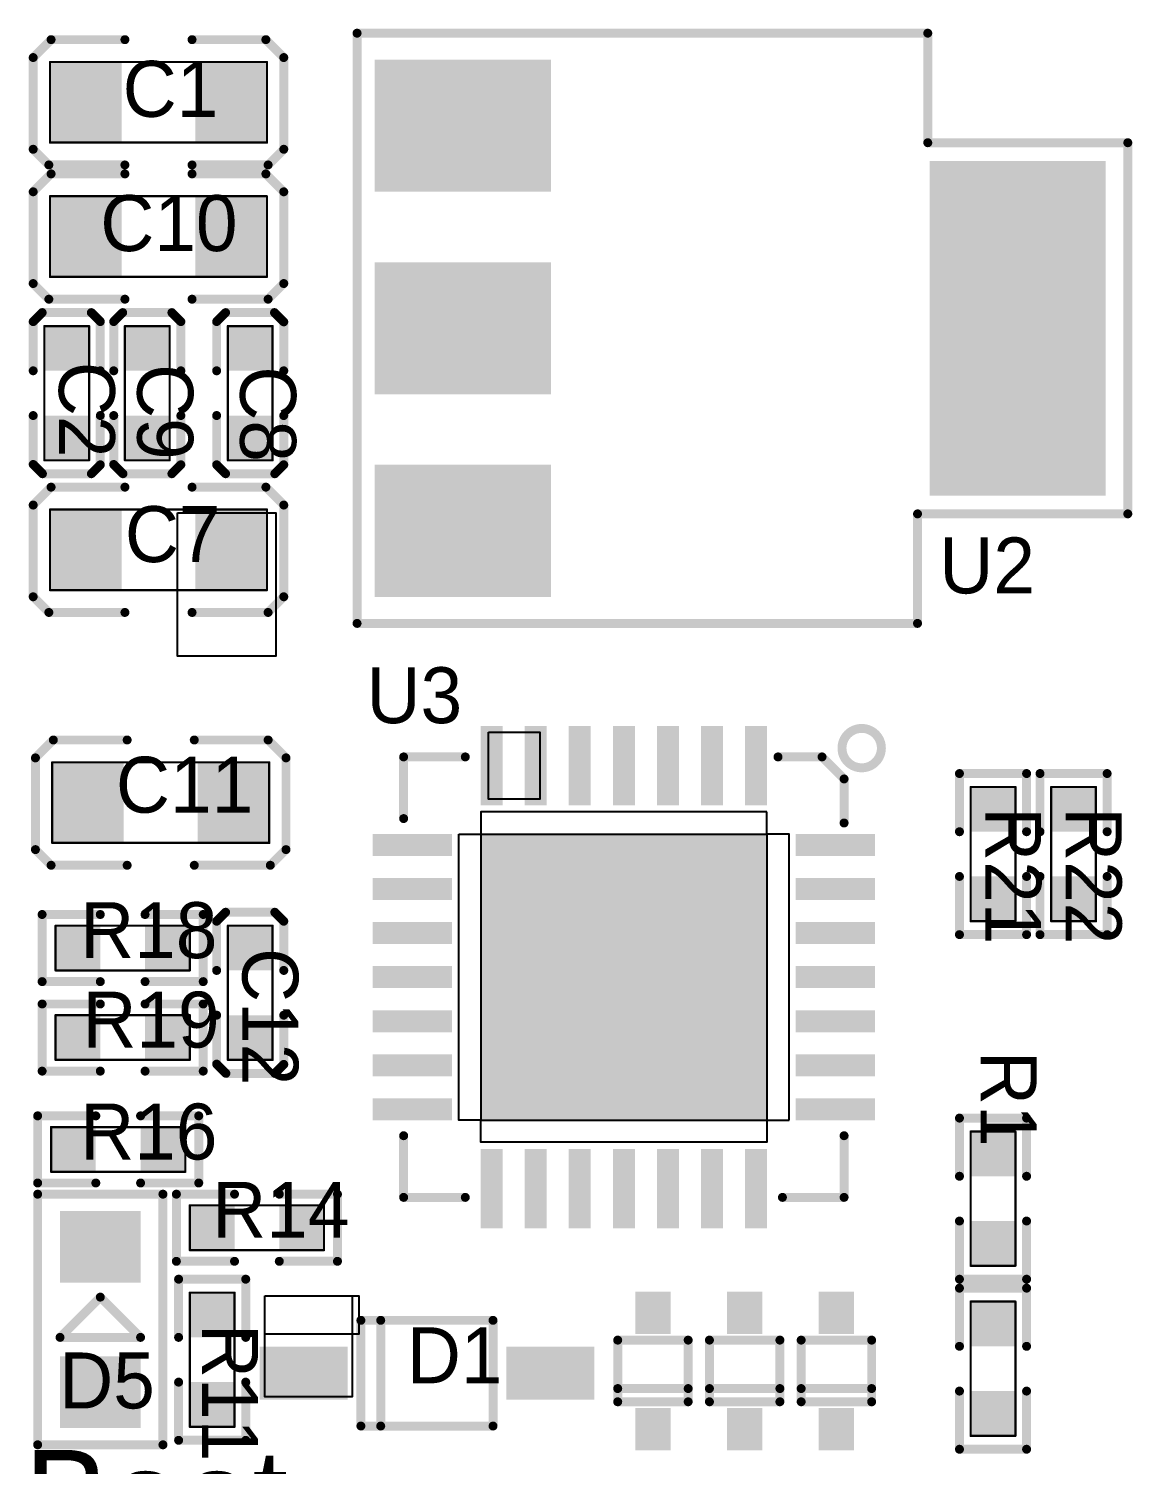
# Model space of a CAD drawing. Extents: x -478 to 1364, y -408 to 1745.
# Drawn here: x 146 to 639, y 299 to 941 of the extents above; entities that cross this region are included whole.
import ezdxf
from ezdxf.enums import TextEntityAlignment as Align

# ---------------------------------------------------------------- set-up
doc = ezdxf.new("R2010")
doc.units = 0
doc.header["$MEASUREMENT"] = 0
for name, color, linetype in [('2DLINES_1', 7, 'Continuous'), ('BOTTOM', 5, 'Continuous'), ('LAYNR5', 6, 'Continuous'), ('PADLAYER_TOP', 9, 'Continuous'), ('PLACEMENT_OUTLINE_TOP', 8, 'Continuous'), ('TEXT_1', 10, 'Continuous'), ('TOP', 2, 'Continuous')]:
    doc.layers.add(name, color=color, linetype=linetype)

msp = doc.modelspace()

# ---------------------------------------------------------------- linework, layer by layer
at = {"layer": '2DLINES_1', "const_width": 4}
for points in [[(148, 928), (156, 936)], [(156, 936), (189, 936)], [(252, 936), (219, 936)], [(260, 928), (252, 936)], [(547.835, 938.89), (292.756, 938.89)], [(292.756, 938.89), (292.756, 675.11)], [(547.835, 889.94), (547.835, 938.89)], [(148, 887), (148, 928)], [(260, 887), (260, 928)], [(637.244, 889.94), (547.835, 889.94)], [(637.244, 724.06), (637.244, 889.94)], [(155, 880), (148, 887)], [(253, 880), (260, 887)], [(189, 880), (155, 880)], [(219, 880), (253, 880)], [(148, 868), (156, 876)], [(156, 876), (189, 876)], [(252, 876), (219, 876)], [(260, 868), (252, 876)], [(148, 827), (148, 868)], [(260, 827), (260, 868)], [(155, 820), (148, 827)], [(253, 820), (260, 827)], [(189, 820), (155, 820)], [(219, 820), (253, 820)], [(152, 814), (148, 810)], [(174, 814), (152, 814)], [(178, 810), (174, 814)], [(188, 814), (184, 810)], [(210, 814), (188, 814)], [(214, 810), (210, 814)], [(230, 810), (233.99, 814)], [(233.99, 814), (255.87, 814)], [(255.87, 814), (260, 809.87)], [(148, 810), (148, 788)], [(178, 788), (178, 810)], [(184, 810), (184, 788)], [(214, 788), (214, 810)], [(230, 788), (230, 810)], [(260, 809.87), (260, 788)], [(148, 746.13), (148, 768)], [(178, 768), (178, 746)], [(184, 746.13), (184, 768)], [(214, 768), (214, 746)], [(230, 768), (230, 746)], [(260, 746), (260, 768)], [(152.13, 742), (148, 746.13)], [(178, 746), (174.01, 742)], [(188.13, 742), (184, 746.13)], [(214, 746), (210.01, 742)], [(230, 746), (234, 742)], [(256, 742), (260, 746)], [(148, 728), (156, 736)], [(174.01, 742), (152.13, 742)], [(156, 736), (189, 736)], [(210.01, 742), (188.13, 742)], [(252, 736), (219, 736)], [(234, 742), (256, 742)], [(260, 728), (252, 736)], [(148, 687), (148, 728)], [(260, 687), (260, 728)], [(543.255, 675.11), (543.255, 724.06)], [(543.255, 724.06), (637.244, 724.06)], [(155, 680), (148, 687)], [(253, 680), (260, 687)], [(189, 680), (155, 680)], [(219, 680), (253, 680)], [(292.756, 675.11), (543.255, 675.11)], [(149, 615), (157, 623)], [(157, 623), (190, 623)], [(253, 623), (220, 623)], [(261, 615), (253, 623)], [(149, 574), (149, 615)], [(261, 574), (261, 615)], [(341.134, 615.425), (313.575, 615.425)], [(313.575, 615.425), (313.575, 587.866)], [(500.583, 615.425), (480.898, 615.425)], [(510.425, 605.583), (500.583, 615.425)], [(562, 582), (562, 608)], [(562, 608), (592, 608)], [(592, 608), (592, 582)], [(598, 582), (598, 608)], [(598, 608), (628, 608)], [(628, 608), (628, 582)], [(510.425, 585.898), (510.425, 605.583)], [(156, 567), (149, 574)], [(254, 567), (261, 574)], [(190, 567), (156, 567)], [(220, 567), (254, 567)], [(562, 562), (562, 536)], [(592, 536), (592, 562)], [(598, 562), (598, 536)], [(628, 536), (628, 562)], [(152, 515), (152, 545)], [(152, 545), (178, 545)], [(224, 545), (198, 545)], [(224, 515), (224, 545)], [(234, 546), (230, 542)], [(256, 546), (234, 546)], [(260, 542), (256, 546)], [(230, 542), (230, 520)], [(260, 520), (260, 542)], [(562, 536), (592, 536)], [(598, 536), (628, 536)], [(178, 515), (152, 515)], [(198, 515), (224, 515)], [(178, 505), (152, 505)], [(152, 505), (152, 475)], [(198, 505), (224, 505)], [(224, 505), (224, 475)], [(230, 478.13), (230, 500)], [(260, 500), (260, 478)], [(152, 475), (178, 475)], [(224, 475), (198, 475)], [(234.13, 474), (230, 478.13)], [(256.01, 474), (234.13, 474)], [(260, 478), (256.01, 474)], [(150, 425), (150, 455)], [(150, 455), (176, 455)], [(222, 455), (196, 455)], [(222, 425), (222, 455)], [(562, 428), (562, 454)], [(562, 454), (592, 454)], [(592, 454), (592, 428)], [(313.575, 418.575), (313.575, 446.134)], [(510.425, 418.575), (510.425, 446.134)], [(176, 425), (150, 425)], [(196, 425), (222, 425)], [(150, 308), (150, 420)], [(150, 420), (206, 420)], [(206, 420), (206, 308)], [(212, 390), (212, 420)], [(212, 420), (238, 420)], [(284, 420), (258, 420)], [(284, 390), (284, 420)], [(341.134, 418.575), (313.575, 418.575)], [(482.866, 418.575), (510.425, 418.575)], [(562, 408), (562, 382)], [(592, 382), (592, 408)], [(238, 390), (212, 390)], [(258, 390), (284, 390)], [(243, 382), (213, 382)], [(213, 382), (213, 356)], [(243, 356), (243, 382)], [(562, 382), (592, 382)], [(592, 378), (562, 378)], [(562, 378), (562, 352)], [(592, 352), (592, 378)], [(178, 374), (160, 356)], [(196, 356), (178, 374)], [(294.472, 363.622), (353.528, 363.622)], [(294.472, 316.378), (294.472, 363.622)], [(303.331, 363.622), (303.331, 316.378)], [(353.528, 363.622), (353.528, 316.378)], [(160, 356), (196, 356)], [(409.252, 354.78), (440.748, 354.78)], [(409.252, 327.22), (409.252, 354.78)], [(440.748, 354.78), (440.748, 327.22)], [(450.252, 354.78), (481.748, 354.78)], [(450.252, 327.22), (450.252, 354.78)], [(481.748, 354.78), (481.748, 327.22)], [(491.252, 354.78), (522.748, 354.78)], [(491.252, 327.22), (491.252, 354.78)], [(522.748, 354.78), (522.748, 327.22)], [(213, 310), (213, 336)], [(243, 336), (243, 310)], [(440.748, 333.126), (409.252, 333.126)], [(481.748, 333.126), (450.252, 333.126)], [(522.748, 333.126), (491.252, 333.126)], [(562, 306), (562, 332)], [(592, 332), (592, 306)], [(440.748, 327.22), (409.252, 327.22)], [(481.748, 327.22), (450.252, 327.22)], [(522.748, 327.22), (491.252, 327.22)], [(353.528, 316.378), (294.472, 316.378)], [(206, 308), (150, 308)], [(243, 310), (213, 310)], [(592, 306), (562, 306)]]:
    msp.add_lwpolyline(points, dxfattribs=at)
at = {"layer": '2DLINES_1', "const_width": 2}
for points in [[(155, 936, 1), (157, 936, 1)], [(155, 936, 1), (157, 936, 1)], [(188, 936, 1), (190, 936, 1)], [(218, 936, 1), (220, 936, 1)], [(251, 936, 1), (253, 936, 1)], [(251, 936, 1), (253, 936, 1)], [(291.756, 938.89, 1), (293.756, 938.89, 1)], [(291.756, 938.89, 1), (293.756, 938.89, 1)], [(546.835, 938.89, 1), (548.835, 938.89, 1)], [(546.835, 938.89, 1), (548.835, 938.89, 1)], [(147, 928, 1), (149, 928, 1)], [(147, 928, 1), (149, 928, 1)], [(259, 928, 1), (261, 928, 1)], [(259, 928, 1), (261, 928, 1)], [(546.835, 889.94, 1), (548.835, 889.94, 1)], [(546.835, 889.94, 1), (548.835, 889.94, 1)], [(636.244, 889.94, 1), (638.244, 889.94, 1)], [(636.244, 889.94, 1), (638.244, 889.94, 1)], [(147, 887, 1), (149, 887, 1)], [(147, 887, 1), (149, 887, 1)], [(259, 887, 1), (261, 887, 1)], [(259, 887, 1), (261, 887, 1)], [(154, 880, 1), (156, 880, 1)], [(154, 880, 1), (156, 880, 1)], [(188, 880, 1), (190, 880, 1)], [(218, 880, 1), (220, 880, 1)], [(252, 880, 1), (254, 880, 1)], [(252, 880, 1), (254, 880, 1)], [(155, 876, 1), (157, 876, 1)], [(155, 876, 1), (157, 876, 1)], [(188, 876, 1), (190, 876, 1)], [(218, 876, 1), (220, 876, 1)], [(251, 876, 1), (253, 876, 1)], [(251, 876, 1), (253, 876, 1)], [(147, 868, 1), (149, 868, 1)], [(147, 868, 1), (149, 868, 1)], [(259, 868, 1), (261, 868, 1)], [(259, 868, 1), (261, 868, 1)], [(147, 827, 1), (149, 827, 1)], [(147, 827, 1), (149, 827, 1)], [(259, 827, 1), (261, 827, 1)], [(259, 827, 1), (261, 827, 1)], [(154, 820, 1), (156, 820, 1)], [(154, 820, 1), (156, 820, 1)], [(188, 820, 1), (190, 820, 1)], [(218, 820, 1), (220, 820, 1)], [(252, 820, 1), (254, 820, 1)], [(252, 820, 1), (254, 820, 1)], [(151, 814, 1), (153, 814, 1)], [(151, 814, 1), (153, 814, 1)], [(173, 814, 1), (175, 814, 1)], [(173, 814, 1), (175, 814, 1)], [(187, 814, 1), (189, 814, 1)], [(187, 814, 1), (189, 814, 1)], [(209, 814, 1), (211, 814, 1)], [(209, 814, 1), (211, 814, 1)], [(232.99, 814, 1), (234.99, 814, 1)], [(232.99, 814, 1), (234.99, 814, 1)], [(254.87, 814, 1), (256.87, 814, 1)], [(254.87, 814, 1), (256.87, 814, 1)], [(147, 810, 1), (149, 810, 1)], [(147, 810, 1), (149, 810, 1)], [(177, 810, 1), (179, 810, 1)], [(177, 810, 1), (179, 810, 1)], [(183, 810, 1), (185, 810, 1)], [(183, 810, 1), (185, 810, 1)], [(213, 810, 1), (215, 810, 1)], [(213, 810, 1), (215, 810, 1)], [(229, 810, 1), (231, 810, 1)], [(229, 810, 1), (231, 810, 1)], [(259, 809.87, 1), (261, 809.87, 1)], [(259, 809.87, 1), (261, 809.87, 1)], [(147, 788, 1), (149, 788, 1)], [(177, 788, 1), (179, 788, 1)], [(183, 788, 1), (185, 788, 1)], [(213, 788, 1), (215, 788, 1)], [(229, 788, 1), (231, 788, 1)], [(259, 788, 1), (261, 788, 1)], [(147, 768, 1), (149, 768, 1)], [(177, 768, 1), (179, 768, 1)], [(183, 768, 1), (185, 768, 1)], [(213, 768, 1), (215, 768, 1)], [(229, 768, 1), (231, 768, 1)], [(259, 768, 1), (261, 768, 1)], [(147, 746.13, 1), (149, 746.13, 1)], [(147, 746.13, 1), (149, 746.13, 1)], [(177, 746, 1), (179, 746, 1)], [(177, 746, 1), (179, 746, 1)], [(183, 746.13, 1), (185, 746.13, 1)], [(183, 746.13, 1), (185, 746.13, 1)], [(213, 746, 1), (215, 746, 1)], [(213, 746, 1), (215, 746, 1)], [(229, 746, 1), (231, 746, 1)], [(229, 746, 1), (231, 746, 1)], [(259, 746, 1), (261, 746, 1)], [(259, 746, 1), (261, 746, 1)], [(151.13, 742, 1), (153.13, 742, 1)], [(151.13, 742, 1), (153.13, 742, 1)], [(155, 736, 1), (157, 736, 1)], [(155, 736, 1), (157, 736, 1)], [(173.01, 742, 1), (175.01, 742, 1)], [(173.01, 742, 1), (175.01, 742, 1)], [(187.13, 742, 1), (189.13, 742, 1)], [(187.13, 742, 1), (189.13, 742, 1)], [(188, 736, 1), (190, 736, 1)], [(209.01, 742, 1), (211.01, 742, 1)], [(209.01, 742, 1), (211.01, 742, 1)], [(218, 736, 1), (220, 736, 1)], [(233, 742, 1), (235, 742, 1)], [(233, 742, 1), (235, 742, 1)], [(251, 736, 1), (253, 736, 1)], [(251, 736, 1), (253, 736, 1)], [(255, 742, 1), (257, 742, 1)], [(255, 742, 1), (257, 742, 1)], [(147, 728, 1), (149, 728, 1)], [(147, 728, 1), (149, 728, 1)], [(259, 728, 1), (261, 728, 1)], [(259, 728, 1), (261, 728, 1)], [(542.255, 724.06, 1), (544.255, 724.06, 1)], [(542.255, 724.06, 1), (544.255, 724.06, 1)], [(636.244, 724.06, 1), (638.244, 724.06, 1)], [(636.244, 724.06, 1), (638.244, 724.06, 1)], [(147, 687, 1), (149, 687, 1)], [(147, 687, 1), (149, 687, 1)], [(259, 687, 1), (261, 687, 1)], [(259, 687, 1), (261, 687, 1)], [(154, 680, 1), (156, 680, 1)], [(154, 680, 1), (156, 680, 1)], [(188, 680, 1), (190, 680, 1)], [(218, 680, 1), (220, 680, 1)], [(252, 680, 1), (254, 680, 1)], [(252, 680, 1), (254, 680, 1)], [(291.756, 675.11, 1), (293.756, 675.11, 1)], [(291.756, 675.11, 1), (293.756, 675.11, 1)], [(542.255, 675.11, 1), (544.255, 675.11, 1)], [(542.255, 675.11, 1), (544.255, 675.11, 1)], [(156, 623, 1), (158, 623, 1)], [(156, 623, 1), (158, 623, 1)], [(189, 623, 1), (191, 623, 1)], [(219, 623, 1), (221, 623, 1)], [(252, 623, 1), (254, 623, 1)], [(252, 623, 1), (254, 623, 1)], [(148, 615, 1), (150, 615, 1)], [(148, 615, 1), (150, 615, 1)], [(260, 615, 1), (262, 615, 1)], [(260, 615, 1), (262, 615, 1)], [(312.575, 615.425, 1), (314.575, 615.425, 1)], [(312.575, 615.425, 1), (314.575, 615.425, 1)], [(340.134, 615.425, 1), (342.134, 615.425, 1)], [(479.898, 615.425, 1), (481.898, 615.425, 1)], [(499.583, 615.425, 1), (501.583, 615.425, 1)], [(499.583, 615.425, 1), (501.583, 615.425, 1)], [(561, 608, 1), (563, 608, 1)], [(561, 608, 1), (563, 608, 1)], [(591, 608, 1), (593, 608, 1)], [(591, 608, 1), (593, 608, 1)], [(597, 608, 1), (599, 608, 1)], [(597, 608, 1), (599, 608, 1)], [(627, 608, 1), (629, 608, 1)], [(627, 608, 1), (629, 608, 1)], [(509.425, 605.583, 1), (511.425, 605.583, 1)], [(509.425, 605.583, 1), (511.425, 605.583, 1)], [(312.575, 587.866, 1), (314.575, 587.866, 1)], [(509.425, 585.898, 1), (511.425, 585.898, 1)], [(561, 582, 1), (563, 582, 1)], [(591, 582, 1), (593, 582, 1)], [(597, 582, 1), (599, 582, 1)], [(627, 582, 1), (629, 582, 1)], [(148, 574, 1), (150, 574, 1)], [(148, 574, 1), (150, 574, 1)], [(260, 574, 1), (262, 574, 1)], [(260, 574, 1), (262, 574, 1)], [(155, 567, 1), (157, 567, 1)], [(155, 567, 1), (157, 567, 1)], [(189, 567, 1), (191, 567, 1)], [(219, 567, 1), (221, 567, 1)], [(253, 567, 1), (255, 567, 1)], [(253, 567, 1), (255, 567, 1)], [(561, 562, 1), (563, 562, 1)], [(591, 562, 1), (593, 562, 1)], [(597, 562, 1), (599, 562, 1)], [(627, 562, 1), (629, 562, 1)], [(151, 545, 1), (153, 545, 1)], [(151, 545, 1), (153, 545, 1)], [(177, 545, 1), (179, 545, 1)], [(197, 545, 1), (199, 545, 1)], [(223, 545, 1), (225, 545, 1)], [(223, 545, 1), (225, 545, 1)], [(233, 546, 1), (235, 546, 1)], [(233, 546, 1), (235, 546, 1)], [(255, 546, 1), (257, 546, 1)], [(255, 546, 1), (257, 546, 1)], [(229, 542, 1), (231, 542, 1)], [(229, 542, 1), (231, 542, 1)], [(259, 542, 1), (261, 542, 1)], [(259, 542, 1), (261, 542, 1)], [(561, 536, 1), (563, 536, 1)], [(561, 536, 1), (563, 536, 1)], [(591, 536, 1), (593, 536, 1)], [(591, 536, 1), (593, 536, 1)], [(597, 536, 1), (599, 536, 1)], [(597, 536, 1), (599, 536, 1)], [(627, 536, 1), (629, 536, 1)], [(627, 536, 1), (629, 536, 1)], [(229, 520, 1), (231, 520, 1)], [(259, 520, 1), (261, 520, 1)], [(151, 515, 1), (153, 515, 1)], [(151, 515, 1), (153, 515, 1)], [(177, 515, 1), (179, 515, 1)], [(197, 515, 1), (199, 515, 1)], [(223, 515, 1), (225, 515, 1)], [(223, 515, 1), (225, 515, 1)], [(151, 505, 1), (153, 505, 1)], [(151, 505, 1), (153, 505, 1)], [(177, 505, 1), (179, 505, 1)], [(197, 505, 1), (199, 505, 1)], [(223, 505, 1), (225, 505, 1)], [(223, 505, 1), (225, 505, 1)], [(229, 500, 1), (231, 500, 1)], [(259, 500, 1), (261, 500, 1)], [(151, 475, 1), (153, 475, 1)], [(151, 475, 1), (153, 475, 1)], [(177, 475, 1), (179, 475, 1)], [(197, 475, 1), (199, 475, 1)], [(223, 475, 1), (225, 475, 1)], [(223, 475, 1), (225, 475, 1)], [(229, 478.13, 1), (231, 478.13, 1)], [(229, 478.13, 1), (231, 478.13, 1)], [(233.13, 474, 1), (235.13, 474, 1)], [(233.13, 474, 1), (235.13, 474, 1)], [(255.01, 474, 1), (257.01, 474, 1)], [(255.01, 474, 1), (257.01, 474, 1)], [(259, 478, 1), (261, 478, 1)], [(259, 478, 1), (261, 478, 1)], [(149, 455, 1), (151, 455, 1)], [(149, 455, 1), (151, 455, 1)], [(175, 455, 1), (177, 455, 1)], [(195, 455, 1), (197, 455, 1)], [(221, 455, 1), (223, 455, 1)], [(221, 455, 1), (223, 455, 1)], [(561, 454, 1), (563, 454, 1)], [(561, 454, 1), (563, 454, 1)], [(591, 454, 1), (593, 454, 1)], [(591, 454, 1), (593, 454, 1)], [(312.575, 446.134, 1), (314.575, 446.134, 1)], [(509.425, 446.134, 1), (511.425, 446.134, 1)], [(561, 428, 1), (563, 428, 1)], [(591, 428, 1), (593, 428, 1)], [(149, 425, 1), (151, 425, 1)], [(149, 425, 1), (151, 425, 1)], [(175, 425, 1), (177, 425, 1)], [(195, 425, 1), (197, 425, 1)], [(221, 425, 1), (223, 425, 1)], [(221, 425, 1), (223, 425, 1)], [(149, 420, 1), (151, 420, 1)], [(149, 420, 1), (151, 420, 1)], [(205, 420, 1), (207, 420, 1)], [(205, 420, 1), (207, 420, 1)], [(211, 420, 1), (213, 420, 1)], [(211, 420, 1), (213, 420, 1)], [(237, 420, 1), (239, 420, 1)], [(257, 420, 1), (259, 420, 1)], [(283, 420, 1), (285, 420, 1)], [(283, 420, 1), (285, 420, 1)], [(312.575, 418.575, 1), (314.575, 418.575, 1)], [(312.575, 418.575, 1), (314.575, 418.575, 1)], [(340.134, 418.575, 1), (342.134, 418.575, 1)], [(481.866, 418.575, 1), (483.866, 418.575, 1)], [(509.425, 418.575, 1), (511.425, 418.575, 1)], [(509.425, 418.575, 1), (511.425, 418.575, 1)], [(561, 408, 1), (563, 408, 1)], [(591, 408, 1), (593, 408, 1)], [(211, 390, 1), (213, 390, 1)], [(211, 390, 1), (213, 390, 1)], [(237, 390, 1), (239, 390, 1)], [(257, 390, 1), (259, 390, 1)], [(283, 390, 1), (285, 390, 1)], [(283, 390, 1), (285, 390, 1)], [(212, 382, 1), (214, 382, 1)], [(212, 382, 1), (214, 382, 1)], [(242, 382, 1), (244, 382, 1)], [(242, 382, 1), (244, 382, 1)], [(561, 382, 1), (563, 382, 1)], [(561, 382, 1), (563, 382, 1)], [(561, 378, 1), (563, 378, 1)], [(561, 378, 1), (563, 378, 1)], [(591, 382, 1), (593, 382, 1)], [(591, 382, 1), (593, 382, 1)], [(591, 378, 1), (593, 378, 1)], [(591, 378, 1), (593, 378, 1)], [(177, 374, 1), (179, 374, 1)], [(177, 374, 1), (179, 374, 1)], [(293.472, 363.622, 1), (295.472, 363.622, 1)], [(293.472, 363.622, 1), (295.472, 363.622, 1)], [(302.331, 363.622, 1), (304.331, 363.622, 1)], [(352.528, 363.622, 1), (354.528, 363.622, 1)], [(352.528, 363.622, 1), (354.528, 363.622, 1)], [(159, 356, 1), (161, 356, 1)], [(159, 356, 1), (161, 356, 1)], [(195, 356, 1), (197, 356, 1)], [(195, 356, 1), (197, 356, 1)], [(212, 356, 1), (214, 356, 1)], [(242, 356, 1), (244, 356, 1)], [(408.252, 354.78, 1), (410.252, 354.78, 1)], [(408.252, 354.78, 1), (410.252, 354.78, 1)], [(439.748, 354.78, 1), (441.748, 354.78, 1)], [(439.748, 354.78, 1), (441.748, 354.78, 1)], [(449.252, 354.78, 1), (451.252, 354.78, 1)], [(449.252, 354.78, 1), (451.252, 354.78, 1)], [(480.748, 354.78, 1), (482.748, 354.78, 1)], [(480.748, 354.78, 1), (482.748, 354.78, 1)], [(490.252, 354.78, 1), (492.252, 354.78, 1)], [(490.252, 354.78, 1), (492.252, 354.78, 1)], [(521.748, 354.78, 1), (523.748, 354.78, 1)], [(521.748, 354.78, 1), (523.748, 354.78, 1)], [(561, 352, 1), (563, 352, 1)], [(591, 352, 1), (593, 352, 1)], [(212, 336, 1), (214, 336, 1)], [(242, 336, 1), (244, 336, 1)], [(408.252, 333.126, 1), (410.252, 333.126, 1)], [(439.748, 333.126, 1), (441.748, 333.126, 1)], [(449.252, 333.126, 1), (451.252, 333.126, 1)], [(480.748, 333.126, 1), (482.748, 333.126, 1)], [(490.252, 333.126, 1), (492.252, 333.126, 1)], [(521.748, 333.126, 1), (523.748, 333.126, 1)], [(561, 332, 1), (563, 332, 1)], [(591, 332, 1), (593, 332, 1)], [(408.252, 327.22, 1), (410.252, 327.22, 1)], [(408.252, 327.22, 1), (410.252, 327.22, 1)], [(439.748, 327.22, 1), (441.748, 327.22, 1)], [(439.748, 327.22, 1), (441.748, 327.22, 1)], [(449.252, 327.22, 1), (451.252, 327.22, 1)], [(449.252, 327.22, 1), (451.252, 327.22, 1)], [(480.748, 327.22, 1), (482.748, 327.22, 1)], [(480.748, 327.22, 1), (482.748, 327.22, 1)], [(490.252, 327.22, 1), (492.252, 327.22, 1)], [(490.252, 327.22, 1), (492.252, 327.22, 1)], [(521.748, 327.22, 1), (523.748, 327.22, 1)], [(521.748, 327.22, 1), (523.748, 327.22, 1)], [(293.472, 316.378, 1), (295.472, 316.378, 1)], [(293.472, 316.378, 1), (295.472, 316.378, 1)], [(302.331, 316.378, 1), (304.331, 316.378, 1)], [(352.528, 316.378, 1), (354.528, 316.378, 1)], [(352.528, 316.378, 1), (354.528, 316.378, 1)], [(149, 308, 1), (151, 308, 1)], [(149, 308, 1), (151, 308, 1)], [(205, 308, 1), (207, 308, 1)], [(205, 308, 1), (207, 308, 1)], [(212, 310, 1), (214, 310, 1)], [(212, 310, 1), (214, 310, 1)], [(242, 310, 1), (244, 310, 1)], [(242, 310, 1), (244, 310, 1)], [(561, 306, 1), (563, 306, 1)], [(561, 306, 1), (563, 306, 1)], [(591, 306, 1), (593, 306, 1)], [(591, 306, 1), (593, 306, 1)]]:
    msp.add_lwpolyline(points, format="xyb", close=True, dxfattribs=at)
at = {"layer": '2DLINES_1', "const_width": 4}
msp.add_lwpolyline([(509.496, 619.362, 1), (527.103, 619.362, 1), (509.496, 619.362)], format="xyb", dxfattribs=at)
at = {"layer": 'BOTTOM'}
msp.add_lwpolyline([(251.5, 374.5), (293.5, 374.5), (293.5, 357.5), (251.5, 357.5), (251.5, 374.5)], close=True, dxfattribs=at)
at = {"layer": 'PADLAYER_TOP'}
for points in [[(155.5, 926), (155.5, 890), (187.5, 926), (187.5, 890)], [(220.5, 926), (220.5, 890), (252.5, 926), (252.5, 890)], [(300.63, 868.024), (379.37, 868.024), (300.63, 927.079), (379.37, 927.079)], [(548.661, 881.803), (548.661, 732.197), (627.402, 881.803), (627.402, 732.197)], [(155.5, 866), (155.5, 830), (187.5, 866), (187.5, 830)], [(220.5, 866), (220.5, 830), (252.5, 866), (252.5, 830)], [(300.63, 777.472), (379.37, 777.472), (300.63, 836.528), (379.37, 836.528)], [(153, 808), (153, 788), (173, 808), (173, 788)], [(189, 808), (189, 788), (209, 808), (209, 788)], [(255, 788), (255, 808), (235, 788), (235, 808)], [(153, 768), (153, 748), (173, 768), (173, 748)], [(189, 768), (189, 748), (209, 768), (209, 748)], [(255, 748), (255, 768), (235, 748), (235, 768)], [(300.63, 686.921), (379.37, 686.921), (300.63, 745.976), (379.37, 745.976)], [(155.5, 726), (155.5, 690), (187.5, 726), (187.5, 690)], [(220.5, 726), (220.5, 690), (252.5, 726), (252.5, 690)], [(348.024, 629.205), (348.024, 593.772), (357.866, 629.205), (357.866, 593.772)], [(367.709, 629.205), (367.709, 593.772), (377.551, 629.205), (377.551, 593.772)], [(387.394, 629.205), (387.394, 593.772), (397.236, 629.205), (397.236, 593.772)], [(407.079, 629.205), (407.079, 593.772), (416.921, 629.205), (416.921, 593.772)], [(426.764, 629.205), (426.764, 593.772), (436.606, 629.205), (436.606, 593.772)], [(446.449, 629.205), (446.449, 593.772), (456.291, 629.205), (456.291, 593.772)], [(466.134, 629.205), (466.134, 593.772), (475.976, 629.205), (475.976, 593.772)], [(156.5, 613), (156.5, 577), (188.5, 613), (188.5, 577)], [(221.5, 613), (221.5, 577), (253.5, 613), (253.5, 577)], [(587, 582), (587, 602), (567, 582), (567, 602)], [(623, 582), (623, 602), (603, 582), (603, 602)], [(299.795, 571.134), (335.228, 571.134), (299.795, 580.976), (335.228, 580.976)], [(348.024, 580.976), (348.024, 453.024), (475.976, 580.976), (475.976, 453.024)], [(488.772, 571.134), (524.205, 571.134), (488.772, 580.976), (524.205, 580.976)], [(299.795, 551.449), (335.228, 551.449), (299.795, 561.291), (335.228, 561.291)], [(488.772, 551.449), (524.205, 551.449), (488.772, 561.291), (524.205, 561.291)], [(587, 542), (587, 562), (567, 542), (567, 562)], [(623, 542), (623, 562), (603, 542), (603, 562)], [(178, 540), (158, 540), (178, 520), (158, 520)], [(218, 540), (198, 540), (218, 520), (198, 520)], [(235, 540), (235, 520), (255, 540), (255, 520)], [(299.795, 531.764), (335.228, 531.764), (299.795, 541.606), (335.228, 541.606)], [(488.772, 531.764), (524.205, 531.764), (488.772, 541.606), (524.205, 541.606)], [(299.795, 512.079), (335.228, 512.079), (299.795, 521.921), (335.228, 521.921)], [(488.772, 512.079), (524.205, 512.079), (488.772, 521.921), (524.205, 521.921)], [(299.795, 492.394), (335.228, 492.394), (299.795, 502.236), (335.228, 502.236)], [(488.772, 492.394), (524.205, 492.394), (488.772, 502.236), (524.205, 502.236)], [(158, 480), (178, 480), (158, 500), (178, 500)], [(198, 480), (218, 480), (198, 500), (218, 500)], [(235, 500), (235, 480), (255, 500), (255, 480)], [(299.795, 472.709), (335.228, 472.709), (299.795, 482.551), (335.228, 482.551)], [(488.772, 472.709), (524.205, 472.709), (488.772, 482.551), (524.205, 482.551)], [(299.795, 453.024), (335.228, 453.024), (299.795, 462.866), (335.228, 462.866)], [(488.772, 453.024), (524.205, 453.024), (488.772, 462.866), (524.205, 462.866)], [(176, 450), (156, 450), (176, 430), (156, 430)], [(216, 450), (196, 450), (216, 430), (196, 430)], [(587, 428), (587, 448), (567, 428), (567, 448)], [(348.024, 440.228), (348.024, 404.795), (357.866, 440.228), (357.866, 404.795)], [(367.709, 440.228), (367.709, 404.795), (377.551, 440.228), (377.551, 404.795)], [(387.394, 440.228), (387.394, 404.795), (397.236, 440.228), (397.236, 404.795)], [(407.079, 440.228), (407.079, 404.795), (416.921, 440.228), (416.921, 404.795)], [(426.764, 440.228), (426.764, 404.795), (436.606, 440.228), (436.606, 404.795)], [(446.449, 440.228), (446.449, 404.795), (456.291, 440.228), (456.291, 404.795)], [(466.134, 440.228), (466.134, 404.795), (475.976, 440.228), (475.976, 404.795)], [(196, 412.5), (160, 412.5), (196, 380.5), (160, 380.5)], [(238, 415), (218, 415), (238, 395), (218, 395)], [(278, 415), (258, 415), (278, 395), (258, 395)], [(587, 388), (587, 408), (567, 388), (567, 408)], [(218, 376), (218, 356), (238, 376), (238, 356)], [(417.126, 376.433), (417.126, 357.535), (432.874, 376.433), (432.874, 357.535)], [(458.126, 376.433), (458.126, 357.535), (473.874, 376.433), (473.874, 357.535)], [(499.126, 376.433), (499.126, 357.535), (514.874, 376.433), (514.874, 357.535)], [(567, 372), (567, 352), (587, 372), (587, 352)], [(196, 347.5), (160, 347.5), (196, 315.5), (160, 315.5)], [(249.197, 328.189), (288.567, 328.189), (249.197, 351.811), (288.567, 351.811)], [(359.433, 328.189), (398.803, 328.189), (359.433, 351.811), (398.803, 351.811)], [(218, 336), (218, 316), (238, 336), (238, 316)], [(567, 332), (567, 312), (587, 332), (587, 312)], [(417.126, 324.465), (417.126, 305.567), (432.874, 324.465), (432.874, 305.567)], [(458.126, 324.465), (458.126, 305.567), (473.874, 324.465), (473.874, 305.567)], [(499.126, 324.465), (499.126, 305.567), (514.874, 324.465), (514.874, 305.567)]]:
    msp.add_solid(points, dxfattribs=at)
at = {"layer": 'PLACEMENT_OUTLINE_TOP'}
for points, const_width in [([(547.835, 938.89), (292.756, 938.89)], 4), ([(292.756, 938.89), (292.756, 675.11)], 4), ([(547.835, 889.94), (547.835, 938.89)], 4), ([(155.5, 890), (155.5, 926)], 1), ([(155.5, 926), (252.5, 926)], 1), ([(252.5, 926), (252.5, 890)], 1), ([(637.244, 889.94), (547.835, 889.94)], 4), ([(637.244, 724.06), (637.244, 889.94)], 4), ([(252.5, 890), (155.5, 890)], 1), ([(155.5, 830), (155.5, 866)], 1), ([(155.5, 866), (252.5, 866)], 1), ([(252.5, 866), (252.5, 830)], 1), ([(252.5, 830), (155.5, 830)], 1), ([(153, 808), (173, 808)], 1), ([(153, 748), (153, 808)], 1), ([(173, 808), (173, 748)], 1), ([(189, 808), (209, 808)], 1), ([(189, 748), (189, 808)], 1), ([(209, 808), (209, 748)], 1), ([(235, 748), (235, 808)], 1), ([(235, 808), (255, 808)], 1), ([(255, 808), (255, 748)], 1), ([(173, 748), (153, 748)], 1), ([(209, 748), (189, 748)], 1), ([(255, 748), (235, 748)], 1), ([(155.5, 690), (155.5, 726)], 1), ([(155.5, 726), (252.5, 726)], 1), ([(252.5, 726), (252.5, 690)], 1), ([(543.255, 675.11), (543.255, 724.06)], 4), ([(543.255, 724.06), (637.244, 724.06)], 4), ([(252.5, 690), (155.5, 690)], 1), ([(292.756, 675.11), (543.255, 675.11)], 4), ([(156.5, 577), (156.5, 613)], 1), ([(156.5, 613), (253.5, 613)], 1), ([(253.5, 613), (253.5, 577)], 1), ([(567, 542), (567, 602)], 1), ([(567, 602), (587, 602)], 1), ([(587, 602), (587, 542)], 1), ([(603, 542), (603, 602)], 1), ([(603, 602), (623, 602)], 1), ([(623, 602), (623, 542)], 1), ([(253.5, 577), (156.5, 577)], 1), ([(158, 520), (158, 540)], 1), ([(158, 540), (218, 540)], 1), ([(218, 540), (218, 520)], 1), ([(235, 540), (255, 540)], 1), ([(235, 480), (235, 540)], 1), ([(255, 540), (255, 480)], 1), ([(587, 542), (567, 542)], 1), ([(623, 542), (603, 542)], 1), ([(218, 520), (158, 520)], 1), ([(158, 480), (158, 500)], 1), ([(158, 500), (218, 500)], 1), ([(218, 500), (218, 480)], 1), ([(218, 480), (158, 480)], 1), ([(255, 480), (235, 480)], 1), ([(156, 430), (156, 450)], 1), ([(156, 450), (216, 450)], 1), ([(216, 450), (216, 430)], 1), ([(567, 388), (567, 448)], 1), ([(567, 448), (587, 448)], 1), ([(587, 448), (587, 388)], 1), ([(216, 430), (156, 430)], 1), ([(150, 308), (150, 420)], 4), ([(150, 420), (206, 420)], 4), ([(206, 420), (206, 308)], 4), ([(218, 395), (218, 415)], 1), ([(218, 415), (278, 415)], 1), ([(278, 415), (278, 395)], 1), ([(278, 395), (218, 395)], 1), ([(587, 388), (567, 388)], 1), ([(178, 374), (160, 356)], 4), ([(196, 356), (178, 374)], 4), ([(218, 376), (238, 376)], 1), ([(218, 316), (218, 376)], 1), ([(238, 376), (238, 316)], 1), ([(567, 372), (587, 372)], 1), ([(567, 312), (567, 372)], 1), ([(587, 372), (587, 312)], 1), ([(294.472, 363.622), (353.528, 363.622)], 4), ([(294.472, 316.378), (294.472, 363.622)], 4), ([(353.528, 363.622), (353.528, 316.378)], 4), ([(160, 356), (196, 356)], 4), ([(409.252, 354.78), (440.748, 354.78)], 4), ([(409.252, 327.22), (409.252, 354.78)], 4), ([(440.748, 354.78), (440.748, 327.22)], 4), ([(450.252, 354.78), (481.748, 354.78)], 4), ([(450.252, 327.22), (450.252, 354.78)], 4), ([(481.748, 354.78), (481.748, 327.22)], 4), ([(491.252, 354.78), (522.748, 354.78)], 4), ([(491.252, 327.22), (491.252, 354.78)], 4), ([(522.748, 354.78), (522.748, 327.22)], 4), ([(440.748, 327.22), (409.252, 327.22)], 4), ([(481.748, 327.22), (450.252, 327.22)], 4), ([(522.748, 327.22), (491.252, 327.22)], 4), ([(238, 316), (218, 316)], 1), ([(353.528, 316.378), (294.472, 316.378)], 4), ([(206, 308), (150, 308)], 4), ([(587, 312), (567, 312)], 1)]:
    msp.add_lwpolyline(points, dxfattribs=dict(at, const_width=const_width))
for points, const_width in [([(291.756, 938.89, 1), (293.756, 938.89, 1)], 2), ([(291.756, 938.89, 1), (293.756, 938.89, 1)], 2), ([(546.835, 938.89, 1), (548.835, 938.89, 1)], 2), ([(546.835, 938.89, 1), (548.835, 938.89, 1)], 2), ([(155.25, 926, 1), (155.75, 926, 1)], 0.5), ([(155.25, 926, 1), (155.75, 926, 1)], 0.5), ([(252.25, 926, 1), (252.75, 926, 1)], 0.5), ([(252.25, 926, 1), (252.75, 926, 1)], 0.5), ([(546.835, 889.94, 1), (548.835, 889.94, 1)], 2), ([(546.835, 889.94, 1), (548.835, 889.94, 1)], 2), ([(636.244, 889.94, 1), (638.244, 889.94, 1)], 2), ([(636.244, 889.94, 1), (638.244, 889.94, 1)], 2), ([(155.25, 890, 1), (155.75, 890, 1)], 0.5), ([(155.25, 890, 1), (155.75, 890, 1)], 0.5), ([(252.25, 890, 1), (252.75, 890, 1)], 0.5), ([(252.25, 890, 1), (252.75, 890, 1)], 0.5), ([(155.25, 866, 1), (155.75, 866, 1)], 0.5), ([(155.25, 866, 1), (155.75, 866, 1)], 0.5), ([(252.25, 866, 1), (252.75, 866, 1)], 0.5), ([(252.25, 866, 1), (252.75, 866, 1)], 0.5), ([(155.25, 830, 1), (155.75, 830, 1)], 0.5), ([(155.25, 830, 1), (155.75, 830, 1)], 0.5), ([(252.25, 830, 1), (252.75, 830, 1)], 0.5), ([(252.25, 830, 1), (252.75, 830, 1)], 0.5), ([(152.75, 808, 1), (153.25, 808, 1)], 0.5), ([(152.75, 808, 1), (153.25, 808, 1)], 0.5), ([(172.75, 808, 1), (173.25, 808, 1)], 0.5), ([(172.75, 808, 1), (173.25, 808, 1)], 0.5), ([(188.75, 808, 1), (189.25, 808, 1)], 0.5), ([(188.75, 808, 1), (189.25, 808, 1)], 0.5), ([(208.75, 808, 1), (209.25, 808, 1)], 0.5), ([(208.75, 808, 1), (209.25, 808, 1)], 0.5), ([(234.75, 808, 1), (235.25, 808, 1)], 0.5), ([(234.75, 808, 1), (235.25, 808, 1)], 0.5), ([(254.75, 808, 1), (255.25, 808, 1)], 0.5), ([(254.75, 808, 1), (255.25, 808, 1)], 0.5), ([(152.75, 748, 1), (153.25, 748, 1)], 0.5), ([(152.75, 748, 1), (153.25, 748, 1)], 0.5), ([(172.75, 748, 1), (173.25, 748, 1)], 0.5), ([(172.75, 748, 1), (173.25, 748, 1)], 0.5), ([(188.75, 748, 1), (189.25, 748, 1)], 0.5), ([(188.75, 748, 1), (189.25, 748, 1)], 0.5), ([(208.75, 748, 1), (209.25, 748, 1)], 0.5), ([(208.75, 748, 1), (209.25, 748, 1)], 0.5), ([(234.75, 748, 1), (235.25, 748, 1)], 0.5), ([(234.75, 748, 1), (235.25, 748, 1)], 0.5), ([(254.75, 748, 1), (255.25, 748, 1)], 0.5), ([(254.75, 748, 1), (255.25, 748, 1)], 0.5), ([(155.25, 726, 1), (155.75, 726, 1)], 0.5), ([(155.25, 726, 1), (155.75, 726, 1)], 0.5), ([(252.25, 726, 1), (252.75, 726, 1)], 0.5), ([(252.25, 726, 1), (252.75, 726, 1)], 0.5), ([(542.255, 724.06, 1), (544.255, 724.06, 1)], 2), ([(542.255, 724.06, 1), (544.255, 724.06, 1)], 2), ([(636.244, 724.06, 1), (638.244, 724.06, 1)], 2), ([(636.244, 724.06, 1), (638.244, 724.06, 1)], 2), ([(155.25, 690, 1), (155.75, 690, 1)], 0.5), ([(155.25, 690, 1), (155.75, 690, 1)], 0.5), ([(252.25, 690, 1), (252.75, 690, 1)], 0.5), ([(252.25, 690, 1), (252.75, 690, 1)], 0.5), ([(291.756, 675.11, 1), (293.756, 675.11, 1)], 2), ([(291.756, 675.11, 1), (293.756, 675.11, 1)], 2), ([(542.255, 675.11, 1), (544.255, 675.11, 1)], 2), ([(542.255, 675.11, 1), (544.255, 675.11, 1)], 2), ([(156.25, 613, 1), (156.75, 613, 1)], 0.5), ([(156.25, 613, 1), (156.75, 613, 1)], 0.5), ([(253.25, 613, 1), (253.75, 613, 1)], 0.5), ([(253.25, 613, 1), (253.75, 613, 1)], 0.5), ([(566.75, 602, 1), (567.25, 602, 1)], 0.5), ([(566.75, 602, 1), (567.25, 602, 1)], 0.5), ([(586.75, 602, 1), (587.25, 602, 1)], 0.5), ([(586.75, 602, 1), (587.25, 602, 1)], 0.5), ([(602.75, 602, 1), (603.25, 602, 1)], 0.5), ([(602.75, 602, 1), (603.25, 602, 1)], 0.5), ([(622.75, 602, 1), (623.25, 602, 1)], 0.5), ([(622.75, 602, 1), (623.25, 602, 1)], 0.5), ([(156.25, 577, 1), (156.75, 577, 1)], 0.5), ([(156.25, 577, 1), (156.75, 577, 1)], 0.5), ([(253.25, 577, 1), (253.75, 577, 1)], 0.5), ([(253.25, 577, 1), (253.75, 577, 1)], 0.5), ([(157.75, 540, 1), (158.25, 540, 1)], 0.5), ([(157.75, 540, 1), (158.25, 540, 1)], 0.5), ([(217.75, 540, 1), (218.25, 540, 1)], 0.5), ([(217.75, 540, 1), (218.25, 540, 1)], 0.5), ([(234.75, 540, 1), (235.25, 540, 1)], 0.5), ([(234.75, 540, 1), (235.25, 540, 1)], 0.5), ([(254.75, 540, 1), (255.25, 540, 1)], 0.5), ([(254.75, 540, 1), (255.25, 540, 1)], 0.5), ([(566.75, 542, 1), (567.25, 542, 1)], 0.5), ([(566.75, 542, 1), (567.25, 542, 1)], 0.5), ([(586.75, 542, 1), (587.25, 542, 1)], 0.5), ([(586.75, 542, 1), (587.25, 542, 1)], 0.5), ([(602.75, 542, 1), (603.25, 542, 1)], 0.5), ([(602.75, 542, 1), (603.25, 542, 1)], 0.5), ([(622.75, 542, 1), (623.25, 542, 1)], 0.5), ([(622.75, 542, 1), (623.25, 542, 1)], 0.5), ([(157.75, 520, 1), (158.25, 520, 1)], 0.5), ([(157.75, 520, 1), (158.25, 520, 1)], 0.5), ([(217.75, 520, 1), (218.25, 520, 1)], 0.5), ([(217.75, 520, 1), (218.25, 520, 1)], 0.5), ([(157.75, 500, 1), (158.25, 500, 1)], 0.5), ([(157.75, 500, 1), (158.25, 500, 1)], 0.5), ([(217.75, 500, 1), (218.25, 500, 1)], 0.5), ([(217.75, 500, 1), (218.25, 500, 1)], 0.5), ([(157.75, 480, 1), (158.25, 480, 1)], 0.5), ([(157.75, 480, 1), (158.25, 480, 1)], 0.5), ([(217.75, 480, 1), (218.25, 480, 1)], 0.5), ([(217.75, 480, 1), (218.25, 480, 1)], 0.5), ([(234.75, 480, 1), (235.25, 480, 1)], 0.5), ([(234.75, 480, 1), (235.25, 480, 1)], 0.5), ([(254.75, 480, 1), (255.25, 480, 1)], 0.5), ([(254.75, 480, 1), (255.25, 480, 1)], 0.5), ([(155.75, 450, 1), (156.25, 450, 1)], 0.5), ([(155.75, 450, 1), (156.25, 450, 1)], 0.5), ([(215.75, 450, 1), (216.25, 450, 1)], 0.5), ([(215.75, 450, 1), (216.25, 450, 1)], 0.5), ([(566.75, 448, 1), (567.25, 448, 1)], 0.5), ([(566.75, 448, 1), (567.25, 448, 1)], 0.5), ([(586.75, 448, 1), (587.25, 448, 1)], 0.5), ([(586.75, 448, 1), (587.25, 448, 1)], 0.5), ([(155.75, 430, 1), (156.25, 430, 1)], 0.5), ([(155.75, 430, 1), (156.25, 430, 1)], 0.5), ([(215.75, 430, 1), (216.25, 430, 1)], 0.5), ([(215.75, 430, 1), (216.25, 430, 1)], 0.5), ([(149, 420, 1), (151, 420, 1)], 2), ([(149, 420, 1), (151, 420, 1)], 2), ([(205, 420, 1), (207, 420, 1)], 2), ([(205, 420, 1), (207, 420, 1)], 2), ([(217.75, 415, 1), (218.25, 415, 1)], 0.5), ([(217.75, 415, 1), (218.25, 415, 1)], 0.5), ([(277.75, 415, 1), (278.25, 415, 1)], 0.5), ([(277.75, 415, 1), (278.25, 415, 1)], 0.5), ([(217.75, 395, 1), (218.25, 395, 1)], 0.5), ([(217.75, 395, 1), (218.25, 395, 1)], 0.5), ([(277.75, 395, 1), (278.25, 395, 1)], 0.5), ([(277.75, 395, 1), (278.25, 395, 1)], 0.5), ([(566.75, 388, 1), (567.25, 388, 1)], 0.5), ([(566.75, 388, 1), (567.25, 388, 1)], 0.5), ([(586.75, 388, 1), (587.25, 388, 1)], 0.5), ([(586.75, 388, 1), (587.25, 388, 1)], 0.5), ([(177, 374, 1), (179, 374, 1)], 2), ([(177, 374, 1), (179, 374, 1)], 2), ([(217.75, 376, 1), (218.25, 376, 1)], 0.5), ([(217.75, 376, 1), (218.25, 376, 1)], 0.5), ([(237.75, 376, 1), (238.25, 376, 1)], 0.5), ([(237.75, 376, 1), (238.25, 376, 1)], 0.5), ([(566.75, 372, 1), (567.25, 372, 1)], 0.5), ([(566.75, 372, 1), (567.25, 372, 1)], 0.5), ([(586.75, 372, 1), (587.25, 372, 1)], 0.5), ([(586.75, 372, 1), (587.25, 372, 1)], 0.5), ([(293.472, 363.622, 1), (295.472, 363.622, 1)], 2), ([(293.472, 363.622, 1), (295.472, 363.622, 1)], 2), ([(352.528, 363.622, 1), (354.528, 363.622, 1)], 2), ([(352.528, 363.622, 1), (354.528, 363.622, 1)], 2), ([(159, 356, 1), (161, 356, 1)], 2), ([(159, 356, 1), (161, 356, 1)], 2), ([(195, 356, 1), (197, 356, 1)], 2), ([(195, 356, 1), (197, 356, 1)], 2), ([(408.252, 354.78, 1), (410.252, 354.78, 1)], 2), ([(408.252, 354.78, 1), (410.252, 354.78, 1)], 2), ([(439.748, 354.78, 1), (441.748, 354.78, 1)], 2), ([(439.748, 354.78, 1), (441.748, 354.78, 1)], 2), ([(449.252, 354.78, 1), (451.252, 354.78, 1)], 2), ([(449.252, 354.78, 1), (451.252, 354.78, 1)], 2), ([(480.748, 354.78, 1), (482.748, 354.78, 1)], 2), ([(480.748, 354.78, 1), (482.748, 354.78, 1)], 2), ([(490.252, 354.78, 1), (492.252, 354.78, 1)], 2), ([(490.252, 354.78, 1), (492.252, 354.78, 1)], 2), ([(521.748, 354.78, 1), (523.748, 354.78, 1)], 2), ([(521.748, 354.78, 1), (523.748, 354.78, 1)], 2), ([(408.252, 327.22, 1), (410.252, 327.22, 1)], 2), ([(408.252, 327.22, 1), (410.252, 327.22, 1)], 2), ([(439.748, 327.22, 1), (441.748, 327.22, 1)], 2), ([(439.748, 327.22, 1), (441.748, 327.22, 1)], 2), ([(449.252, 327.22, 1), (451.252, 327.22, 1)], 2), ([(449.252, 327.22, 1), (451.252, 327.22, 1)], 2), ([(480.748, 327.22, 1), (482.748, 327.22, 1)], 2), ([(480.748, 327.22, 1), (482.748, 327.22, 1)], 2), ([(490.252, 327.22, 1), (492.252, 327.22, 1)], 2), ([(490.252, 327.22, 1), (492.252, 327.22, 1)], 2), ([(521.748, 327.22, 1), (523.748, 327.22, 1)], 2), ([(521.748, 327.22, 1), (523.748, 327.22, 1)], 2), ([(217.75, 316, 1), (218.25, 316, 1)], 0.5), ([(217.75, 316, 1), (218.25, 316, 1)], 0.5), ([(237.75, 316, 1), (238.25, 316, 1)], 0.5), ([(237.75, 316, 1), (238.25, 316, 1)], 0.5), ([(293.472, 316.378, 1), (295.472, 316.378, 1)], 2), ([(293.472, 316.378, 1), (295.472, 316.378, 1)], 2), ([(352.528, 316.378, 1), (354.528, 316.378, 1)], 2), ([(352.528, 316.378, 1), (354.528, 316.378, 1)], 2), ([(149, 308, 1), (151, 308, 1)], 2), ([(149, 308, 1), (151, 308, 1)], 2), ([(205, 308, 1), (207, 308, 1)], 2), ([(205, 308, 1), (207, 308, 1)], 2), ([(566.75, 312, 1), (567.25, 312, 1)], 0.5), ([(566.75, 312, 1), (567.25, 312, 1)], 0.5), ([(586.75, 312, 1), (587.25, 312, 1)], 0.5), ([(586.75, 312, 1), (587.25, 312, 1)], 0.5)]:
    msp.add_lwpolyline(points, format="xyb", close=True, dxfattribs=dict(at, const_width=const_width))
at = {"layer": 'PLACEMENT_OUTLINE_TOP', "const_width": 4}
msp.add_lwpolyline([(509.496, 619.362, 1), (527.103, 619.362, 1), (509.496, 619.362)], format="xyb", dxfattribs=at)
at = {"layer": 'TOP'}
for points in [[(212.5, 724.5), (256.5, 724.5), (256.5, 660.5), (212.5, 660.5), (212.5, 724.5)], [(351.5, 626.5), (374.5, 626.5), (374.5, 596.5), (351.5, 596.5), (351.5, 626.5)], [(475.976, 590.819), (348.024, 590.819), (348.024, 580.976), (475.976, 580.976), (475.976, 590.819)], [(338.181, 580.976), (348.024, 580.976), (348.024, 453.024), (338.181, 453.024), (338.181, 580.976)], [(485.819, 453.024), (485.819, 580.976), (475.976, 580.976), (475.976, 453.024), (485.819, 453.024)], [(475.976, 453.024), (475.976, 443.181), (348.024, 443.181), (348.024, 453.024), (475.976, 453.024)], [(251.5, 374.5), (290.5, 374.5), (290.5, 329.5), (251.5, 329.5), (251.5, 374.5)]]:
    msp.add_lwpolyline(points, close=True, dxfattribs=at)

# ---------------------------------------------------------------- texts
at = {"layer": 'LAYNR5'}
for s, height, p in [('D1', 25.0001, (315, 328)), ('Boot', 42.8574, (144, 250))]:
    msp.add_text(s, height=height, dxfattribs=at).set_placement(p, align=Align.BOTTOM_LEFT)
at = {"layer": 'TEXT_1'}
for s, rotation, p in [('C1', 0.000039, (188, 894)), ('C10', 0.000039, (178, 834)), ('C2', 270.000001, (152, 792)), ('C9', 270.000001, (187, 791)), ('C8', 270.000002, (233, 790)), ('C7', 0.000039, (189, 695)), ('U2', 359.999982, (553, 681)), ('U3', 359.999982, (297, 623)), ('C11', 0.000039, (185, 583)), ('R21', 270.000002, (566, 593)), ('R22', 270.000002, (602, 593)), ('R18', 0.000039, (169, 518)), ('C12', 270.000001, (234, 530)), ('R1', 270.000002, (564, 484)), ('R16', 0.000039, (169, 428)), ('R14', 0.000039, (228, 393)), ('R11', 270.000001, (216, 362))]:
    msp.add_text(s, height=25.0001, rotation=rotation, dxfattribs=at).set_placement(p, align=Align.BOTTOM_LEFT)
msp.add_text('R19', height=25.0001, dxfattribs=at).set_placement((170, 478), align=Align.BOTTOM_LEFT)
msp.add_text('D5', height=25.0001, rotation=359.999983, dxfattribs=at).set_placement((181, 336.75), align=Align.MIDDLE_CENTER)

doc.saveas('drawing.dxf')
